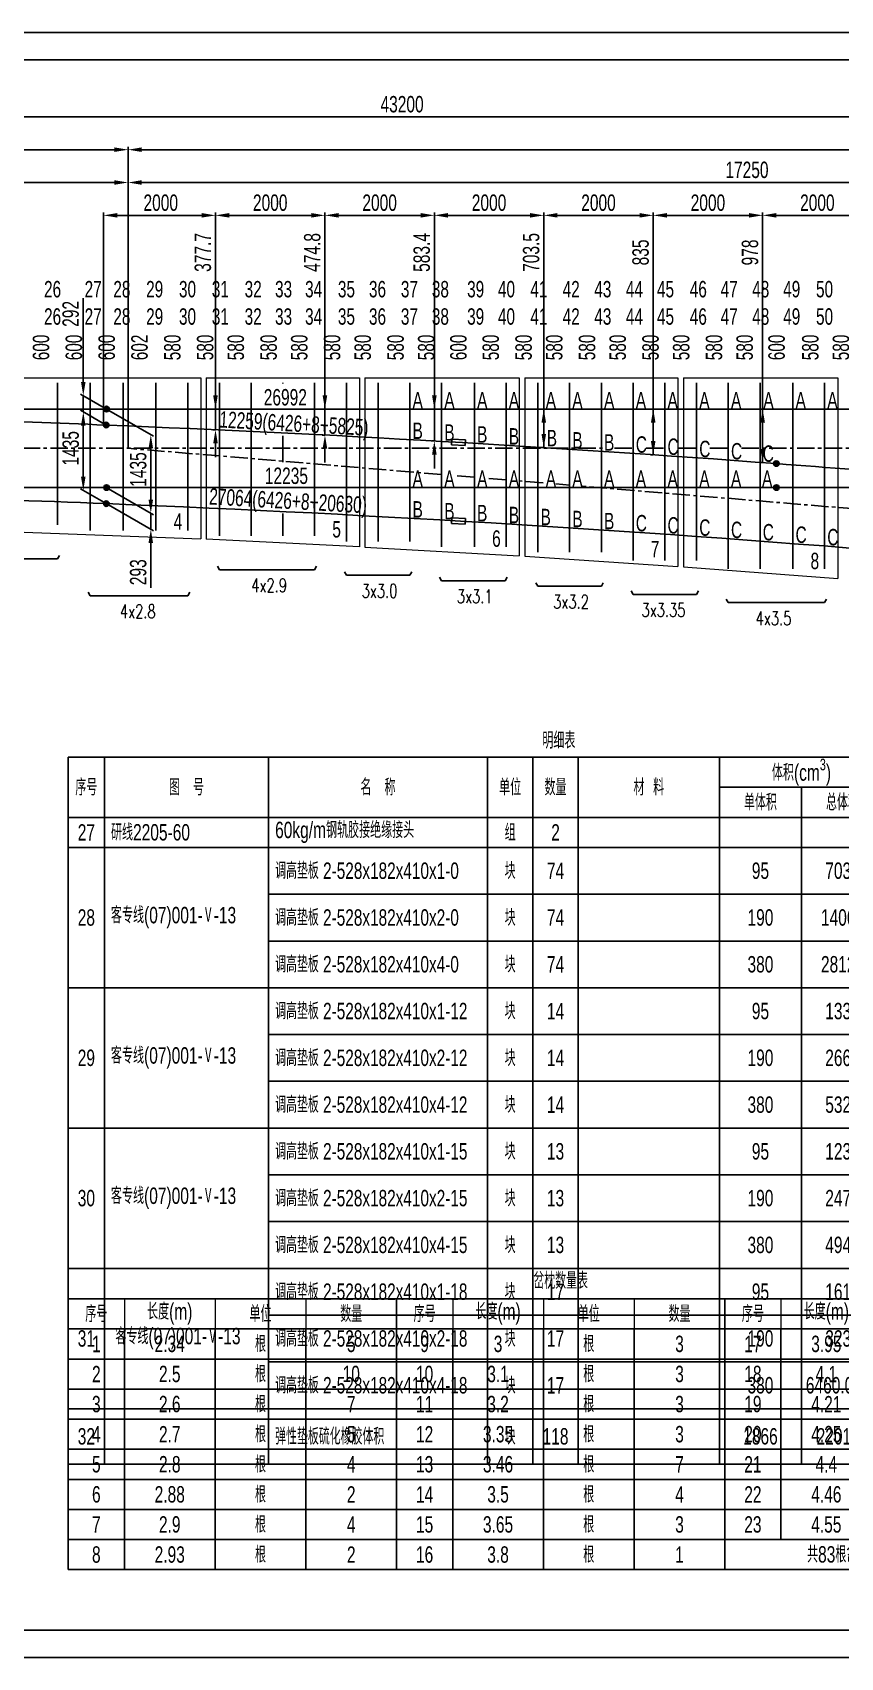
# Model space of a CAD drawing. Extents: x 445306 to 538906, y 61710 to 126616.
# Drawn here: x 467152 to 481919, y 96916 to 126616 of the extents above; entities that cross this region are included whole.
import ezdxf

# ---------------------------------------------------------------- set-up
doc = ezdxf.new("R2010")
doc.units = 0
doc.header["$LTSCALE"] = 10
doc.linetypes.add('CENTER', pattern=[50.8, 31.75, -6.35, 6.35, -6.35])
for name, color, linetype in [('1轮廓实线层', 1, 'Continuous'), ('2细线层', 4, 'Continuous'), ('3中心线层', 3, 'CENTER'), ('用户自定义1', 8, 'Continuous')]:
    doc.layers.add(name, color=color, linetype=linetype)
for name, color, linetype, lineweight in [('3', 3, 'Continuous', 0), ('标注', 1, 'Continuous', 0), ('道床板边界', 7, 'Continuous', 0)]:
    doc.layers.add(name, color=color, linetype=linetype, lineweight=lineweight)
doc.styles.add('HZ', font='SIMPLEX', dxfattribs={"width": 0.7, "bigfont": 'HZ'})
doc.styles.get("Standard").update_dxf_attribs({"font": 'fsdb_e.shx', "width": 0.707, "bigfont": 'hzdx.shx'})
doc.dimstyles.new('1-100', dxfattribs={"dimscale": 100, "dimtxt": 3, "dimasz": 2.5, "dimexe": 0.5, "dimexo": 0, "dimgap": 0.8, "dimtad": 1, "dimdec": 1, "dimdsep": 46, "dimtxsty": 'Standard', "dimcen": 2.5, "dimclrd": 130, "dimclre": 130, "dimclrt": 3, "dimadec": 0, "dimazin": 2, "dimtfac": 0.714286, "dimtdec": 1, "dimtmove": 0, "dimatfit": 3, "dimfxl": 1, "dimtzin": 0, "dimlwd": -1, "dimlwe": -1, "dimarcsym": 0})

# ---------------------------------------------------------------- blocks, each defined once
blk = doc.blocks.new('*D27')
at = {"layer": '2细线层', "color": 130, "ltscale": 10, "transparency": 16777216}
for p, q in [((319521, 121909), (319521, 123324)), ((319771, 123274), (321317, 123274)), ((321567, 123274), (321567, 123324))]:
    blk.add_line(p, q, dxfattribs=at)
for points in [[(319771, 123316), (319771, 123233), (319521, 123274)], [(321317, 123316), (321317, 123233), (321567, 123274)]]:
    blk.add_solid(points, dxfattribs=at)
at = {"layer": 'Defpoints', "color": 0, "ltscale": 10, "transparency": 16777216}
for p in [(321567, 123274), (321567, 123274), (319521, 121909)]:
    blk.add_point(p, dxfattribs=at)
at = {"layer": '2细线层', "color": 3, "ltscale": 10, "transparency": 16777216, "insert": (320567, 123504), "char_height": 300, "attachment_point": 5}
blk.add_mtext('2000', dxfattribs=at)
blk = doc.blocks.new('*D28')
at = {"layer": '2细线层', "color": 130, "ltscale": 10, "transparency": 16777216}
for p, q in [((321567, 121657), (321567, 123324)), ((321817, 123274), (323317, 123274)), ((323567, 122194), (323567, 123324))]:
    blk.add_line(p, q, dxfattribs=at)
for points in [[(321817, 123316), (321817, 123233), (321567, 123274)], [(323317, 123316), (323317, 123233), (323567, 123274)]]:
    blk.add_solid(points, dxfattribs=at)
at = {"layer": 'Defpoints', "color": 0, "ltscale": 10, "transparency": 16777216}
for p in [(323567, 123274), (323567, 122194), (321567, 121657)]:
    blk.add_point(p, dxfattribs=at)
at = {"layer": '2细线层', "color": 3, "ltscale": 10, "transparency": 16777216, "insert": (322567, 123504), "char_height": 300, "attachment_point": 5}
blk.add_mtext('2000', dxfattribs=at)
blk = doc.blocks.new('*D29')
at = {"layer": '2细线层', "color": 130, "ltscale": 10, "transparency": 16777216}
for p, q in [((323567, 121657), (323567, 123324)), ((323817, 123274), (325317, 123274)), ((325567, 122198), (325567, 123324))]:
    blk.add_line(p, q, dxfattribs=at)
for points in [[(323817, 123316), (323817, 123233), (323567, 123274)], [(325317, 123316), (325317, 123233), (325567, 123274)]]:
    blk.add_solid(points, dxfattribs=at)
at = {"layer": 'Defpoints', "color": 0, "ltscale": 10, "transparency": 16777216}
for p in [(325567, 123274), (325567, 122198), (323567, 121657)]:
    blk.add_point(p, dxfattribs=at)
at = {"layer": '2细线层', "color": 3, "ltscale": 10, "transparency": 16777216, "insert": (324567, 123504), "char_height": 300, "attachment_point": 5}
blk.add_mtext('2000', dxfattribs=at)
blk = doc.blocks.new('*D30')
at = {"layer": '2细线层', "color": 130, "ltscale": 10, "transparency": 16777216}
for p, q in [((325567, 121657), (325567, 123324)), ((325817, 123274), (327317, 123274)), ((327567, 122194), (327567, 123324))]:
    blk.add_line(p, q, dxfattribs=at)
for points in [[(325817, 123316), (325817, 123233), (325567, 123274)], [(327317, 123316), (327317, 123233), (327567, 123274)]]:
    blk.add_solid(points, dxfattribs=at)
at = {"layer": 'Defpoints', "color": 0, "ltscale": 10, "transparency": 16777216}
for p in [(327567, 123274), (327567, 122194), (325567, 121657)]:
    blk.add_point(p, dxfattribs=at)
at = {"layer": '2细线层', "color": 3, "ltscale": 10, "transparency": 16777216, "insert": (326567, 123504), "char_height": 300, "attachment_point": 5}
blk.add_mtext('2000', dxfattribs=at)
blk = doc.blocks.new('*D125')
at = {"layer": '2细线层', "color": 130, "ltscale": 10, "transparency": 16777216}
for p, q in [((321567, 119984), (321567, 122994)), ((321567, 119734), (321517, 119734)), ((321567, 119356), (321567, 119734)), ((321567, 119356), (321517, 119356)), ((321567, 119106), (321567, 118856))]:
    blk.add_line(p, q, dxfattribs=at)
for points in [[(321525, 119984), (321609, 119984), (321567, 119734)], [(321525, 119106), (321609, 119106), (321567, 119356)]]:
    blk.add_solid(points, dxfattribs=at)
at = {"layer": 'Defpoints', "color": 0, "ltscale": 10, "transparency": 16777216}
for p in [(321567, 119734), (321567, 119734), (321567, 119356)]:
    blk.add_point(p, dxfattribs=at)
at = {"layer": '2细线层', "color": 3, "ltscale": 10, "transparency": 16777216, "insert": (321337, 122596), "char_height": 300, "attachment_point": 5, "rotation": 90}
blk.add_mtext('377.7', dxfattribs=at)
blk = doc.blocks.new('*D126')
at = {"layer": '2细线层', "color": 130, "ltscale": 10, "transparency": 16777216}
for p, q in [((323567, 119984), (323567, 122994)), ((323567, 119734), (323517, 119734)), ((323567, 119259), (323567, 119734)), ((323567, 119259), (323517, 119259)), ((323567, 119009), (323567, 118759))]:
    blk.add_line(p, q, dxfattribs=at)
for points in [[(323525, 119984), (323609, 119984), (323567, 119734)], [(323525, 119009), (323609, 119009), (323567, 119259)]]:
    blk.add_solid(points, dxfattribs=at)
at = {"layer": 'Defpoints', "color": 0, "ltscale": 10, "transparency": 16777216}
for p in [(323567, 119734), (323567, 119734), (323567, 119259)]:
    blk.add_point(p, dxfattribs=at)
at = {"layer": '2细线层', "color": 3, "ltscale": 10, "transparency": 16777216, "insert": (323337, 122596), "char_height": 300, "attachment_point": 5, "rotation": 90}
blk.add_mtext('474.8', dxfattribs=at)
blk = doc.blocks.new('*D127')
at = {"layer": '2细线层', "color": 130, "ltscale": 10, "transparency": 16777216}
for p, q in [((327567, 119734), (327567, 122994)), ((327567, 119734), (327517, 119734)), ((327567, 119280), (327567, 119484)), ((327567, 119030), (327517, 119030))]:
    blk.add_line(p, q, dxfattribs=at)
for points in [[(327525, 119484), (327609, 119484), (327567, 119734)], [(327525, 119280), (327609, 119280), (327567, 119030)]]:
    blk.add_solid(points, dxfattribs=at)
at = {"layer": 'Defpoints', "color": 0, "ltscale": 10, "transparency": 16777216}
for p in [(327567, 119734), (327567, 119734), (327567, 119030)]:
    blk.add_point(p, dxfattribs=at)
at = {"layer": '2细线层', "color": 3, "ltscale": 10, "transparency": 16777216, "insert": (327337, 122596), "char_height": 300, "attachment_point": 5, "rotation": 90}
blk.add_mtext('703.5', dxfattribs=at)
blk = doc.blocks.new('*D128')
at = {"layer": '2细线层', "color": 130, "ltscale": 10, "transparency": 16777216}
for p, q in [((329567, 119734), (329567, 122881)), ((329567, 119734), (329517, 119734)), ((329567, 119149), (329567, 119484)), ((329567, 118899), (329517, 118899))]:
    blk.add_line(p, q, dxfattribs=at)
for points in [[(329525, 119484), (329609, 119484), (329567, 119734)], [(329525, 119149), (329609, 119149), (329567, 118899)]]:
    blk.add_solid(points, dxfattribs=at)
at = {"layer": 'Defpoints', "color": 0, "ltscale": 10, "transparency": 16777216}
for p in [(329567, 119734), (329567, 119734), (329567, 118899)]:
    blk.add_point(p, dxfattribs=at)
at = {"layer": '2细线层', "color": 3, "ltscale": 10, "transparency": 16777216, "insert": (329337, 122596), "char_height": 300, "attachment_point": 5, "rotation": 90}
blk.add_mtext('835', dxfattribs=at)
blk = doc.blocks.new('*D129')
at = {"layer": '2细线层', "color": 130, "ltscale": 10, "transparency": 16777216}
for p, q in [((331567, 119734), (331567, 122881)), ((331567, 119734), (331517, 119734)), ((331567, 119006), (331567, 119484)), ((331567, 118756), (331517, 118756))]:
    blk.add_line(p, q, dxfattribs=at)
for points in [[(331525, 119484), (331609, 119484), (331567, 119734)], [(331525, 119006), (331609, 119006), (331567, 118756)]]:
    blk.add_solid(points, dxfattribs=at)
at = {"layer": 'Defpoints', "color": 0, "ltscale": 10, "transparency": 16777216}
for p in [(331567, 119734), (331567, 119734), (331567, 118756)]:
    blk.add_point(p, dxfattribs=at)
at = {"layer": '2细线层', "color": 3, "ltscale": 10, "transparency": 16777216, "insert": (331337, 122596), "char_height": 300, "attachment_point": 5, "rotation": 90}
blk.add_mtext('978', dxfattribs=at)
blk = doc.blocks.new('*D64')
at = {"layer": '2细线层', "color": 130, "ltscale": 10, "transparency": 16777216}
for p, q in [((319969, 119016), (319969, 123924)), ((320219, 123874), (336969, 123874)), ((337219, 118299), (337219, 123924))]:
    blk.add_line(p, q, dxfattribs=at)
for points in [[(320219, 123916), (320219, 123833), (319969, 123874)], [(336969, 123916), (336969, 123833), (337219, 123874)]]:
    blk.add_solid(points, dxfattribs=at)
at = {"layer": 'Defpoints', "color": 0, "ltscale": 10, "transparency": 16777216}
for p in [(337219, 123874), (319969, 119016), (337219, 118299)]:
    blk.add_point(p, dxfattribs=at)
at = {"layer": '2细线层', "color": 3, "ltscale": 10, "transparency": 16777216, "insert": (331280, 124104), "char_height": 300, "attachment_point": 5}
blk.add_mtext('17250', dxfattribs=at)
blk = doc.blocks.new('*D164')
at = {"layer": '2细线层', "color": 130, "ltscale": 10, "transparency": 16777216}
for p, q in [((303377, 119734), (303377, 125124)), ((303627, 125074), (346327, 125074)), ((346577, 119734), (346577, 125124))]:
    blk.add_line(p, q, dxfattribs=at)
for points in [[(303627, 125116), (303627, 125033), (303377, 125074)], [(346327, 125116), (346327, 125033), (346577, 125074)]]:
    blk.add_solid(points, dxfattribs=at)
at = {"layer": 'Defpoints', "color": 0, "ltscale": 10, "transparency": 16777216}
for p in [(346577, 125074), (303377, 119734), (346577, 119734)]:
    blk.add_point(p, dxfattribs=at)
at = {"layer": '2细线层', "color": 3, "ltscale": 10, "transparency": 16777216, "insert": (324977, 125304), "char_height": 300, "attachment_point": 5}
blk.add_mtext('43200', dxfattribs=at)
blk = doc.blocks.new('*D165')
at = {"color": 130, "transparency": 16777216}
for p, q in [((303377, 119734), (303377, 124524)), ((303627, 124474), (319719, 124474)), ((319969, 119016), (319969, 124524))]:
    blk.add_line(p, q, dxfattribs=at)
for points in [[(303627, 124516), (303627, 124433), (303377, 124474)], [(319719, 124516), (319719, 124433), (319969, 124474)]]:
    blk.add_solid(points, dxfattribs=at)
at = {"layer": 'Defpoints', "color": 0, "transparency": 16777216}
for p in [(319969, 124474), (303377, 119734), (319969, 119016)]:
    blk.add_point(p, dxfattribs=at)
at = {"color": 3, "transparency": 16777216, "insert": (314359, 124704), "char_height": 300, "attachment_point": 5}
blk.add_mtext('16592', dxfattribs=at)
blk = doc.blocks.new('*D166')
at = {"color": 130, "transparency": 16777216}
for p, q in [((319969, 119016), (319969, 124524)), ((320219, 124474), (346327, 124474)), ((346577, 119734), (346577, 124524))]:
    blk.add_line(p, q, dxfattribs=at)
for points in [[(320219, 124516), (320219, 124433), (319969, 124474)], [(346327, 124516), (346327, 124433), (346577, 124474)]]:
    blk.add_solid(points, dxfattribs=at)
at = {"layer": 'Defpoints', "color": 0, "transparency": 16777216}
for p in [(346577, 124474), (346577, 119734), (319969, 119016)]:
    blk.add_point(p, dxfattribs=at)
at = {"color": 3, "transparency": 16777216, "insert": (335959, 124704), "char_height": 300, "attachment_point": 5}
blk.add_mtext('26608', dxfattribs=at)
blk = doc.blocks.new('*D65')
at = {"color": 130, "transparency": 16777216}
for p, q in [((305932, 119734), (305932, 123924)), ((306182, 123874), (319719, 123874)), ((319969, 119016), (319969, 123924))]:
    blk.add_line(p, q, dxfattribs=at)
for points in [[(306182, 123916), (306182, 123833), (305932, 123874)], [(319719, 123916), (319719, 123833), (319969, 123874)]]:
    blk.add_solid(points, dxfattribs=at)
at = {"layer": 'Defpoints', "color": 0, "transparency": 16777216}
for p in [(319969, 123874), (305932, 119734), (319969, 119016)]:
    blk.add_point(p, dxfattribs=at)
at = {"color": 3, "transparency": 16777216, "insert": (315635, 124104), "char_height": 300, "attachment_point": 5}
blk.add_mtext('14037', dxfattribs=at)
blk = doc.blocks.new('*D174')
at = {"color": 130, "transparency": 16777216}
for p, q in [((319151, 120227), (319151, 121758)), ((319573, 119734), (319101, 120006)), ((319567, 119441), (319101, 119711)), ((319151, 119682), (319151, 119977)), ((319151, 119432), (319151, 119182))]:
    blk.add_line(p, q, dxfattribs=at)
for points in [[(319109, 120227), (319192, 120227), (319151, 119977)], [(319109, 119432), (319192, 119432), (319151, 119682)]]:
    blk.add_solid(points, dxfattribs=at)
at = {"layer": 'Defpoints', "color": 0, "transparency": 16777216}
for p in [(319573, 119734), (319151, 119682), (319567, 119441)]:
    blk.add_point(p, dxfattribs=at)
at = {"color": 3, "transparency": 16777216, "insert": (318921, 121473), "char_height": 300, "attachment_point": 5, "rotation": 90}
blk.add_mtext('292', dxfattribs=at)
blk = doc.blocks.new('*D67')
at = {"color": 130, "transparency": 16777216}
for p, q in [((319567, 119442), (319101, 119711)), ((319151, 119432), (319151, 118496)), ((319568, 118005), (319101, 118275))]:
    blk.add_line(p, q, dxfattribs=at)
for points in [[(319109, 119432), (319192, 119432), (319151, 119682)], [(319109, 118496), (319192, 118496), (319151, 118246)]]:
    blk.add_solid(points, dxfattribs=at)
at = {"layer": 'Defpoints', "color": 0, "transparency": 16777216}
for p in [(319567, 119442), (319151, 118246), (319568, 118005)]:
    blk.add_point(p, dxfattribs=at)
at = {"color": 3, "transparency": 16777216, "insert": (318921, 119016), "char_height": 300, "attachment_point": 5, "rotation": 90}
blk.add_mtext('1435', dxfattribs=at)
blk = doc.blocks.new('*D68')
at = {"color": 130, "transparency": 16777216}
for p, q in [((319573, 119734), (320435, 119236)), ((320385, 119015), (320385, 118079)), ((319572, 118299), (320435, 117800))]:
    blk.add_line(p, q, dxfattribs=at)
for points in [[(320343, 119015), (320426, 119015), (320385, 119265)], [(320343, 118079), (320426, 118079), (320385, 117829)]]:
    blk.add_solid(points, dxfattribs=at)
at = {"layer": 'Defpoints', "color": 0, "transparency": 16777216}
for p in [(319573, 119734), (319572, 118299), (320385, 117829)]:
    blk.add_point(p, dxfattribs=at)
at = {"color": 3, "transparency": 16777216, "insert": (320155, 118628), "char_height": 300, "attachment_point": 5, "rotation": 90}
blk.add_mtext('1435', dxfattribs=at)
blk = doc.blocks.new('*D69')
at = {"color": 130, "transparency": 16777216}
for p, q in [((319572, 118299), (320435, 117800)), ((320385, 118079), (320385, 118329)), ((319572, 118005), (320435, 117507)), ((320385, 117829), (320385, 117536)), ((320385, 117286), (320385, 116467))]:
    blk.add_line(p, q, dxfattribs=at)
for points in [[(320343, 118079), (320426, 118079), (320385, 117829)], [(320343, 117286), (320426, 117286), (320385, 117536)]]:
    blk.add_solid(points, dxfattribs=at)
at = {"layer": 'Defpoints', "color": 0, "transparency": 16777216}
for p in [(319572, 118299), (319572, 118005), (320385, 117536)]:
    blk.add_point(p, dxfattribs=at)
at = {"color": 3, "transparency": 16777216, "insert": (320155, 116751), "char_height": 300, "attachment_point": 5, "rotation": 90}
blk.add_mtext('293', dxfattribs=at)
blk = doc.blocks.new('焊接接头')
h = blk.add_hatch()
h.set_pattern_fill('ANGLE', color=256)
h.set_pattern_definition([(0, (-4248.9575, -22817.5), (0, 6.985), [5.08, -1.905]), (90, (-4248.9575, -22817.5), (-6.985, 4e-16), [5.08, -1.905])])
h.paths.add_polyline_path([(50, 0, 1), (-50, 0, 1)])
at = {"layer": '2细线层'}
h = blk.add_hatch(color=256, dxfattribs=at)
h.dxf.hatch_style = 1
h.paths.add_polyline_path([(50, 0, 1), (-50, 0, 1)])
at = {"layer": '2细线层', "ltscale": 10}
blk.add_circle((0, 0), 50, dxfattribs=at)
blk = doc.blocks.new('*D147')
at = {"layer": '2细线层', "color": 130, "ltscale": 10, "transparency": 16777216}
for p, q in [((325567, 119984), (325567, 122998)), ((325567, 119734), (325517, 119734)), ((325567, 119150), (325567, 119734)), ((325567, 119150), (325517, 119150)), ((325567, 118900), (325567, 118650))]:
    blk.add_line(p, q, dxfattribs=at)
for points in [[(325525, 119984), (325609, 119984), (325567, 119734)], [(325525, 118900), (325609, 118900), (325567, 119150)]]:
    blk.add_solid(points, dxfattribs=at)
at = {"layer": 'Defpoints', "color": 0, "ltscale": 10, "transparency": 16777216}
for p in [(325567, 119734), (325567, 119734), (325567, 119150)]:
    blk.add_point(p, dxfattribs=at)
at = {"layer": '2细线层', "color": 3, "ltscale": 10, "transparency": 16777216, "insert": (325337, 122596), "char_height": 300, "attachment_point": 5, "rotation": 90, "bg_fill": 3, "box_fill_scale": 1.1, "bg_fill_color": 9, "bg_fill_true_color": 13158600, "bg_fill_transparency": 0}
blk.add_mtext('583.4', dxfattribs=at)
blk = doc.blocks.new('*D35')
at = {"layer": '2细线层', "color": 130, "transparency": 16777216}
for p, q in [((327567, 122194), (327567, 123324)), ((327817, 123274), (329317, 123274)), ((329567, 122081), (329567, 123324))]:
    blk.add_line(p, q, dxfattribs=at)
for points in [[(327817, 123316), (327817, 123233), (327567, 123274)], [(329317, 123316), (329317, 123233), (329567, 123274)]]:
    blk.add_solid(points, dxfattribs=at)
at = {"layer": 'Defpoints', "color": 0, "transparency": 16777216}
for p in [(329567, 123274), (327567, 122194), (329567, 122081)]:
    blk.add_point(p, dxfattribs=at)
at = {"layer": '2细线层', "color": 3, "transparency": 16777216, "insert": (328567, 123504), "char_height": 300, "attachment_point": 5}
blk.add_mtext('2000', dxfattribs=at)
blk = doc.blocks.new('*D36')
at = {"layer": '2细线层', "color": 130, "transparency": 16777216}
for p, q in [((329567, 122081), (329567, 123324)), ((329817, 123274), (331317, 123274)), ((331567, 122081), (331567, 123324))]:
    blk.add_line(p, q, dxfattribs=at)
for points in [[(329817, 123316), (329817, 123233), (329567, 123274)], [(331317, 123316), (331317, 123233), (331567, 123274)]]:
    blk.add_solid(points, dxfattribs=at)
at = {"layer": 'Defpoints', "color": 0, "transparency": 16777216}
for p in [(331567, 123274), (329567, 122081), (331567, 122081)]:
    blk.add_point(p, dxfattribs=at)
at = {"layer": '2细线层', "color": 3, "transparency": 16777216, "insert": (330567, 123504), "char_height": 300, "attachment_point": 5}
blk.add_mtext('2000', dxfattribs=at)
blk = doc.blocks.new('*D37')
at = {"layer": '2细线层', "color": 130, "transparency": 16777216}
for p, q in [((331567, 122081), (331567, 123324)), ((331817, 123274), (333317, 123274)), ((333567, 121992), (333567, 123324))]:
    blk.add_line(p, q, dxfattribs=at)
for points in [[(331817, 123316), (331817, 123233), (331567, 123274)], [(333317, 123316), (333317, 123233), (333567, 123274)]]:
    blk.add_solid(points, dxfattribs=at)
at = {"layer": 'Defpoints', "color": 0, "transparency": 16777216}
for p in [(333567, 123274), (331567, 122081), (333567, 121992)]:
    blk.add_point(p, dxfattribs=at)
at = {"layer": '2细线层', "color": 3, "transparency": 16777216, "insert": (332567, 123504), "char_height": 300, "attachment_point": 5}
blk.add_mtext('2000', dxfattribs=at)
blk = doc.blocks.new('4.6道岔板')
at = {"layer": '道床板边界'}
for p, q in [((13250, 570), (17922, 570)), ((17922, 570), (17922, -2373)), ((18022, 570), (20822, 570)), ((18022, 570), (18022, -2377)), ((20822, 570), (20822, -2516)), ((20922, 570), (20922, -2521)), ((20922, 570), (23742, 570)), ((23742, 570), (23742, -2684)), ((23842, 570), (23842, -2691)), ((23842, 570), (26642, 570)), ((26642, 570), (26642, -2876)), ((26742, 570), (29562, 570)), ((26742, 570), (26742, -2883)), ((29562, 570), (29562, -3094)), ((13250, -2193), (17922, -2373)), ((20822, -2516), (18022, -2377)), ((20922, -2521), (23742, -2684)), ((23842, -2691), (26642, -2876)), ((26742, -2883), (29562, -3094))]:
    blk.add_line(p, q, dxfattribs=at)
blk = doc.blocks.new('*T183')
at = {"color": 1, "linetype": 'ByBlock', "lineweight": -2, "transparency": 16777216}
for p, q in [((0, 0), (6000, 0)), ((0, 0), (0, -4950)), ((6000, 0), (6000, -4950)), ((0, -4950), (6000, -4950))]:
    blk.add_line(p, q, dxfattribs=at)
at = {"color": 0, "linetype": 'ByBlock', "lineweight": -2, "transparency": 16777216}
for p, q in [((0, -550), (6000, -550)), ((1025, -550), (1025, -4950)), ((2683, -550), (2683, -4950)), ((4342, -550), (4342, -4950)), ((0, -1100), (6000, -1100)), ((0, -1650), (6000, -1650)), ((0, -2200), (6000, -2200)), ((0, -2750), (6000, -2750)), ((0, -3300), (6000, -3300)), ((0, -3850), (6000, -3850)), ((0, -4400), (6000, -4400))]:
    blk.add_line(p, q, dxfattribs=at)
at = {"layer": 'Defpoints', "color": 8, "linetype": 'ByBlock', "lineweight": 0, "transparency": 16777216}
for p, q in [((1025, 0), (1025, -550)), ((2683, 0), (2683, -550)), ((4342, 0), (4342, -550))]:
    blk.add_line(p, q, dxfattribs=at)
at = {"color": 0, "transparency": 16777216, "char_height": 300, "attachment_point": 5}
for s, insert, width in [('序号', (512, -275), 1023.8), ('长度(m)', (1854, -275), 1657.13), ('单位', (3512, -275), 1657.13), ('数量', (5171, -275), 1657.13), ('1', (512, -825), 1023.8), ('2.34', (1854, -825), 1258.33), ('根', (3512, -825), 1657.13), ('5', (5171, -825), 1657.13), ('2', (512, -1375), 1023.8), ('2.5', (1854, -1375), 1258.33), ('根', (3512, -1375), 1657.13), ('10', (5171, -1375), 1657.13), ('3', (512, -1925), 1023.8), ('2.6', (1854, -1925), 1258.33), ('根', (3512, -1925), 1657.13), ('7', (5171, -1925), 1657.13), ('4', (512, -2475), 1023.8), ('2.7', (1854, -2475), 1258.33), ('根', (3512, -2475), 1657.13), ('5', (5171, -2475), 1657.13), ('5', (512, -3025), 1023.8), ('2.8', (1854, -3025), 1258.33), ('根', (3512, -3025), 1657.13), ('4', (5171, -3025), 1657.13), ('6', (512, -3575), 1023.8), ('2.88', (1854, -3575), 1258.33), ('根', (3512, -3575), 1657.13), ('2', (5171, -3575), 1657.13), ('7', (512, -4125), 1023.8), ('2.9', (1854, -4125), 1258.33), ('根', (3512, -4125), 1657.13), ('4', (5171, -4125), 1657.13), ('8', (512, -4675), 1023.8), ('2.93', (1854, -4675), 1258.33), ('根', (3512, -4675), 1657.13), ('2', (5171, -4675), 1657.13)]:
    blk.add_mtext(s, dxfattribs=dict(at, insert=insert, width=width))
blk = doc.blocks.new('*T184')
at = {"color": 1, "linetype": 'ByBlock', "lineweight": -2, "transparency": 16777216}
for p, q in [((0, 0), (6000, 0)), ((0, 0), (0, -4950)), ((6000, 0), (6000, -4950)), ((0, -4950), (6000, -4950))]:
    blk.add_line(p, q, dxfattribs=at)
at = {"color": 0, "linetype": 'ByBlock', "lineweight": -2, "transparency": 16777216}
for p, q in [((0, -550), (6000, -550)), ((1025, -550), (1025, -4950)), ((2683, -550), (2683, -4950)), ((4342, -550), (4342, -4950)), ((0, -1100), (6000, -1100)), ((0, -1650), (6000, -1650)), ((0, -2200), (6000, -2200)), ((0, -2750), (6000, -2750)), ((0, -3300), (6000, -3300)), ((0, -3850), (6000, -3850)), ((0, -4400), (6000, -4400))]:
    blk.add_line(p, q, dxfattribs=at)
at = {"layer": 'Defpoints', "color": 8, "linetype": 'ByBlock', "lineweight": 0, "transparency": 16777216}
for p, q in [((1025, 0), (1025, -550)), ((2683, 0), (2683, -550)), ((4342, 0), (4342, -550))]:
    blk.add_line(p, q, dxfattribs=at)
at = {"color": 0, "transparency": 16777216, "char_height": 300, "attachment_point": 5}
for s, insert, width in [('序号', (512, -275), 1023.8), ('长度(m)', (1854, -275), 1657.13), ('单位', (3512, -275), 1657.13), ('数量', (5171, -275), 1657.13), ('9', (512, -825), 1023.8), ('3', (1854, -825), 1258.33), ('根', (3512, -825), 1657.13), ('3', (5171, -825), 1657.13), ('10', (512, -1375), 1023.8), ('3.1', (1854, -1375), 1258.33), ('根', (3512, -1375), 1657.13), ('3', (5171, -1375), 1657.13), ('11', (512, -1925), 1023.8), ('3.2', (1854, -1925), 1258.33), ('根', (3512, -1925), 1657.13), ('3', (5171, -1925), 1657.13), ('12', (512, -2475), 1023.8), ('3.35', (1854, -2475), 1258.33), ('根', (3512, -2475), 1657.13), ('3', (5171, -2475), 1657.13), ('13', (512, -3025), 1023.8), ('3.46', (1854, -3025), 1258.33), ('根', (3512, -3025), 1657.13), ('7', (5171, -3025), 1657.13), ('14', (512, -3575), 1023.8), ('3.5', (1854, -3575), 1258.33), ('根', (3512, -3575), 1657.13), ('4', (5171, -3575), 1657.13), ('15', (512, -4125), 1023.8), ('3.65', (1854, -4125), 1258.33), ('根', (3512, -4125), 1657.13), ('3', (5171, -4125), 1657.13), ('16', (512, -4675), 1023.8), ('3.8', (1854, -4675), 1258.33), ('根', (3512, -4675), 1657.13), ('1', (5171, -4675), 1657.13)]:
    blk.add_mtext(s, dxfattribs=dict(at, insert=insert, width=width))
blk = doc.blocks.new('*T185')
at = {"color": 1, "linetype": 'ByBlock', "lineweight": -2, "transparency": 16777216}
for p, q in [((0, 0), (6000, 0)), ((0, 0), (0, -4950)), ((6000, 0), (6000, -4950)), ((0, -4950), (6000, -4950))]:
    blk.add_line(p, q, dxfattribs=at)
at = {"color": 0, "linetype": 'ByBlock', "lineweight": -2, "transparency": 16777216}
for p, q in [((0, -550), (6000, -550)), ((1025, -550), (1025, -4400)), ((2683, -550), (2683, -4400)), ((4342, -550), (4342, -4400)), ((0, -1100), (6000, -1100)), ((0, -1650), (6000, -1650)), ((0, -2200), (6000, -2200)), ((0, -2750), (6000, -2750)), ((0, -3300), (6000, -3300)), ((0, -3850), (6000, -3850)), ((0, -4400), (6000, -4400))]:
    blk.add_line(p, q, dxfattribs=at)
at = {"layer": 'Defpoints', "color": 8, "linetype": 'ByBlock', "lineweight": 0, "transparency": 16777216}
for p, q in [((1025, 0), (1025, -550)), ((2683, 0), (2683, -550)), ((4342, 0), (4342, -550))]:
    blk.add_line(p, q, dxfattribs=at)
at = {"color": 0, "transparency": 16777216, "char_height": 300, "attachment_point": 5}
for s, insert, width in [('序号', (512, -275), 1023.8), ('长度(m)', (1854, -275), 1657.13), ('单位', (3512, -275), 1657.13), ('数量', (5171, -275), 1657.13), ('17', (512, -825), 1023.8), ('3.95', (1854, -825), 1258.33), ('根', (3512, -825), 1657.13), ('3', (5171, -825), 1657.13), ('18', (512, -1375), 1023.8), ('4.1', (1854, -1375), 1258.33), ('根', (3512, -1375), 1657.13), ('1', (5171, -1375), 1657.13), ('19', (512, -1925), 1023.8), ('4.21', (1854, -1925), 1258.33), ('根', (3512, -1925), 1657.13), ('2', (5171, -1925), 1657.13), ('20', (512, -2475), 1023.8), ('4.25', (1854, -2475), 1258.33), ('根', (3512, -2475), 1657.13), ('4', (5171, -2475), 1657.13), ('21', (512, -3025), 1023.8), ('4.4', (1854, -3025), 1258.33), ('根', (3512, -3025), 1657.13), ('3', (5171, -3025), 1657.13), ('22', (512, -3575), 1023.8), ('4.46', (1854, -3575), 1258.33), ('根', (3512, -3575), 1657.13), ('2', (5171, -3575), 1657.13), ('23', (512, -4125), 1023.8), ('4.55', (1854, -4125), 1258.33), ('根', (3512, -4125), 1657.13), ('2', (5171, -4125), 1657.13), ('共83根岔枕，展延长266.33米', (3000, -4675), 5998.8)]:
    blk.add_mtext(s, dxfattribs=dict(at, insert=insert, width=width))
blk = doc.blocks.new('*T186')
at = {"layer": '2细线层', "color": 1, "linetype": 'ByBlock', "lineweight": -2, "transparency": 16777216}
for p, q in [((0, 0), (18000, 0)), ((0, 0), (0, -12922)), ((18000, 0), (18000, -12922)), ((0, -12922), (18000, -12922))]:
    blk.add_line(p, q, dxfattribs=at)
at = {"layer": '2细线层', "color": 0, "linetype": 'ByBlock', "lineweight": -2, "transparency": 16777216}
for p, q in [((660, 0), (660, -12922)), ((3660, 0), (3660, -12922)), ((7660, 0), (7660, -12922)), ((8490, 0), (8490, -12922)), ((9320, 0), (9320, -12922)), ((11900, 0), (11900, -12922)), ((14900, 0), (14900, -12922)), ((11900, -550), (14900, -550)), ((13400, -550), (13400, -12922)), ((0, -1100), (18000, -1100)), ((0, -1650), (18000, -1650)), ((3660, -2505), (18000, -2505)), ((3660, -3360), (18000, -3360)), ((0, -4214), (18000, -4214)), ((3660, -5069), (18000, -5069)), ((3660, -5924), (18000, -5924)), ((0, -6779), (18000, -6779)), ((3660, -7634), (18000, -7634)), ((3660, -8489), (18000, -8489)), ((0, -9343), (18000, -9343)), ((3660, -10198), (18000, -10198)), ((3660, -11053), (18000, -11053)), ((0, -11908), (18000, -11908))]:
    blk.add_line(p, q, dxfattribs=at)
at = {"layer": '2细线层', "color": 0, "transparency": 16777216, "char_height": 300}
for s, insert, width, attachment_point in [('\\A1;体积(cm{\\H0.7x;\\S3^ ;})', (13400, -275), 2998.8, 5), ('序号', (330, -550), 658.8, 5), ('图   号', (2160, -550), 3000, 5), ('名   称', (5660, -550), 4000, 5), ('单位', (8075, -550), 828.8, 5), ('数量', (8905, -550), 828.8, 5), ('材  料', (10610, -550), 2578.8, 5), ('备注', (16450, -550), 3098.8, 5), ('单体积', (12650, -825), 1498.8, 5), ('总体积', (14150, -825), 1498.8, 5), ('60kg/m钢轨胶接绝缘接头', (3780, -1375), 3760, 4), ('27', (330, -1375), 658.8, 5), ('研线2205-60', (780, -1375), 2760, 4), ('组', (8075, -1375), 828.8, 5), ('2', (8905, -1375), 828.8, 5), ('{\\W0.7;调高垫板 2-528x182x410x1-0}', (3780, -2077), 3760, 4), ('块', (8075, -2077), 828.8, 5), ('74', (8905, -2077), 828.8, 5), ('95', (12650, -2077), 1498.8, 5), ('7030', (14150, -2077), 1498.8, 5), ('备用，(60)', (16450, -2077), 3098.8, 5), ('28', (330, -2932), 658.8, 5), ('客专线(07)001-Ⅴ-13', (780, -2932), 2760, 4), ('{\\W0.7;调高垫板 2-528x182x410x2-0}', (3780, -2932), 3760, 4), ('块', (8075, -2932), 828.8, 5), ('74', (8905, -2932), 828.8, 5), ('190', (12650, -2932), 1498.8, 5), ('14060', (14150, -2932), 1498.8, 5), ('备用，(60)', (16450, -2932), 3098.8, 5), ('{\\W0.7;调高垫板 2-528x182x410x4-0}', (3780, -3787), 3760, 4), ('块', (8075, -3787), 828.8, 5), ('74', (8905, -3787), 828.8, 5), ('380', (12650, -3787), 1498.8, 5), ('28120', (14150, -3787), 1498.8, 5), ('(60)', (16450, -3787), 3098.8, 5), ('{\\W0.7;调高垫板 2-528x182x410x1-12}', (3780, -4642), 3760, 4), ('块', (8075, -4642), 828.8, 5), ('14', (8905, -4642), 828.8, 5), ('95', (12650, -4642), 1498.8, 5), ('1330', (14150, -4642), 1498.8, 5), ('备用', (16450, -4642), 3098.8, 5), ('29', (330, -5497), 658.8, 5), ('客专线(07)001-Ⅴ-13', (780, -5497), 2760, 4), ('{\\W0.7;调高垫板 2-528x182x410x2-12}', (3780, -5497), 3760, 4), ('块', (8075, -5497), 828.8, 5), ('190', (12650, -5497), 1498.8, 5), ('2660', (14150, -5497), 1498.8, 5), ('备用', (16450, -5497), 3098.8, 5), ('14', (8905, -5497), 828.8, 5), ('{\\W0.7;调高垫板 2-528x182x410x4-12}', (3780, -6352), 3760, 4), ('块', (8075, -6352), 828.8, 5), ('14', (8905, -6352), 828.8, 5), ('380', (12650, -6352), 1498.8, 5), ('5320', (14150, -6352), 1498.8, 5), ('{\\W0.7;调高垫板 2-528x182x410x1-15}', (3780, -7206), 3760, 4), ('块', (8075, -7206), 828.8, 5), ('13', (8905, -7206), 828.8, 5), ('95', (12650, -7206), 1498.8, 5), ('1235', (14150, -7206), 1498.8, 5), ('备用', (16450, -7206), 3098.8, 5), ('30', (330, -8061), 658.8, 5), ('客专线(07)001-Ⅴ-13', (780, -8061), 2760, 4), ('{\\W0.7;调高垫板 2-528x182x410x2-15}', (3780, -8061), 3760, 4), ('块', (8075, -8061), 828.8, 5), ('13', (8905, -8061), 828.8, 5), ('190', (12650, -8061), 1498.8, 5), ('2470', (14150, -8061), 1498.8, 5), ('备用', (16450, -8061), 3098.8, 5), ('{\\W0.7;调高垫板 2-528x182x410x4-15}', (3780, -8916), 3760, 4), ('块', (8075, -8916), 828.8, 5), ('13', (8905, -8916), 828.8, 5), ('380', (12650, -8916), 1498.8, 5), ('4940', (14150, -8916), 1498.8, 5), ('{\\W0.7;调高垫板 2-528x182x410x1-18}', (3780, -9771), 3760, 4), ('块', (8075, -9771), 828.8, 5), ('17', (8905, -9771), 828.8, 5), ('95', (12650, -9771), 1498.8, 5), ('1615', (14150, -9771), 1498.8, 5), ('备用', (16450, -9771), 3098.8, 5), ('31', (330, -10626), 658.8, 5), ('客专线(07)001-Ⅴ-13', (860, -10626), 2600, 4), ('{\\W0.7;调高垫板 2-528x182x410x2-18}', (3780, -10626), 3760, 4), ('块', (8075, -10626), 828.8, 5), ('17', (8905, -10626), 828.8, 5), ('190', (12650, -10626), 1498.8, 5), ('3230', (14150, -10626), 1498.8, 5), ('备用', (16450, -10626), 3098.8, 5), ('{\\W0.7;调高垫板 2-528x182x410x4-18}', (3780, -11481), 3760, 4), ('块', (8075, -11481), 828.8, 5), ('17', (8905, -11481), 828.8, 5), ('380', (12650, -11481), 1498.8, 5), ('6460.0000', (14150, -11481), 1498.8, 5), ('\\A1;(104块，体积为26124cm{\\H0.7x;\\S3^ ;})', (16450, -12415), 3099.78, 5), ('32', (330, -12415), 658.8, 5), ('{\\W0.7;弹性垫板硫化橡胶体积}', (3780, -12415), 3760, 4), ('块', (8075, -12415), 828.8, 5), ('118', (8905, -12415), 828.8, 5), ('1866', (12650, -12415), 1498.8, 5), ('220188', (14150, -12415), 1498.8, 5)]:
    blk.add_mtext(s, dxfattribs=dict(at, insert=insert, width=width, attachment_point=attachment_point))

msp = doc.modelspace()

# ---------------------------------------------------------------- linework, layer by layer
for p, q in [((445306.33, 126616.04), (538906.33, 126616.04)), ((468510.33, 119733.54), (495502.33, 119733.54)), ((474817.4, 119183.58), (474811.37, 119080.06)), ((474817.4, 119183.58), (475065.39, 119169.1)), ((475065.39, 119169.1), (475059.36, 119065.58)), ((474811.37, 119080.06), (475059.36, 119065.58)), ((468509.33, 118298.54), (480744.33, 118298.54)), ((480748.33, 118298.54), (484143.33, 118298.54)), ((474817.41, 117746.09), (474811.38, 117642.57)), ((474811.38, 117642.57), (475059.37, 117628.1)), ((474817.41, 117746.09), (475065.4, 117731.62)), ((475065.4, 117731.62), (475059.37, 117628.1)), ((467606.33, 116996.91), (467642.55, 117059.66)), ((467606.33, 116996.91), (465206.33, 116996.91)), ((470568.33, 116796.91), (470532.1, 116859.66)), ((472308.33, 116796.91), (470568.33, 116796.91)), ((472308.33, 116796.91), (472344.55, 116859.66)), ((472888.33, 116696.91), (472852.1, 116759.66)), ((474048.33, 116696.91), (474084.55, 116759.66)), ((474048.33, 116696.91), (472888.33, 116696.91)), ((474628.33, 116596.91), (474592.1, 116659.66)), ((475788.33, 116596.91), (474628.33, 116596.91)), ((475788.33, 116596.91), (475824.55, 116659.66)), ((476388.33, 116496.91), (476352.1, 116559.66)), ((477548.33, 116496.91), (476388.33, 116496.91)), ((477548.33, 116496.91), (477584.55, 116559.66)), ((468206.33, 116321.58), (468170.1, 116384.32)), ((469988.33, 116321.58), (468206.33, 116321.58)), ((469988.33, 116321.58), (470024.55, 116384.32)), ((478128.33, 116346.91), (478092.1, 116409.66)), ((479288.33, 116346.91), (478128.33, 116346.91)), ((479288.33, 116346.91), (479324.55, 116409.66)), ((479868.33, 116196.91), (479832.1, 116259.66)), ((481628.33, 116196.91), (479868.33, 116196.91)), ((481628.33, 116196.91), (481664.55, 116259.66)), ((445306.33, 96916.04), (538906.33, 96916.04))]:
    msp.add_line(p, q)
msp.add_circle((480745.64, 118736.95), 4)
for radius, start, end in [(350717.5, 85.7062783, 87.7088396), (349282.5, 85.2363583, 87.6992831)]:
    msp.add_arc((454483.63, -230995.91), radius, start, end)
at = {"layer": '1轮廓实线层'}
for p, q in [((447806.33, 126116.04), (538406.33, 126116.04)), ((452310.33, 119733.54), (468502.33, 119733.54)), ((454861.33, 118298.54), (468501.33, 118298.54)), ((480752.33, 118298.54), (495502.33, 118298.54)), ((447806.33, 97416.04), (538406.33, 97416.04))]:
    msp.add_line(p, q, dxfattribs=at)
for radius, start, end in [(350717.5, 87.7101466, 88.1499189), (350717.5, 85.2363583, 85.7049713), (349282.5, 87.7005955, 88.9357737)]:
    msp.add_arc((454483.63, -230995.91), radius, start, end, dxfattribs=at)
at = {"layer": '2细线层', "ltscale": 10}
for p, q in [((468450.49, 119443.54), (468450.49, 121909.28)), ((470496.49, 119355.85), (470496.49, 121907.29)), ((472496.49, 119258.72), (472496.49, 121907.29)), ((474496.49, 119150.13), (474496.49, 121907.29)), ((476496.49, 119030.09), (476496.49, 121907.29)), ((478496.49, 118898.57), (478496.49, 121907.29)), ((480496.49, 118755.57), (480496.49, 121907.29))]:
    msp.add_line(p, q, dxfattribs=at)
for centre in [(468506.33, 119733.54), (468505.33, 118298.54), (468501.33, 118005.19)]:
    msp.add_circle(centre, 4, dxfattribs=at)
at = {"layer": '2细线层'}
for centre in [(468500.49, 119441.38), (480748.33, 118298.54)]:
    msp.add_circle(centre, 4, dxfattribs=at)
at = {"layer": '3中心线层', "linetype": 'CENTER'}
for p, q in [((452240.07, 119016.04), (477572.07, 119016.04)), ((474629.57, 118538.44), (468898.33, 119016.04)), ((477789.57, 119016.04), (478144.57, 119016.04)), ((478369.57, 119016.04), (478724.57, 119016.04)), ((478949.57, 119016.04), (479304.57, 119016.04)), ((479529.57, 119016.04), (479884.57, 119016.04)), ((480109.57, 119016.04), (504090.33, 119016.04)), ((475229.57, 118488.44), (474862.07, 118519.06)), ((475809.57, 118440.11), (475462.07, 118469.06)), ((476484.06, 118383.9), (476042.07, 118420.73)), ((476969.57, 118343.44), (476716.56, 118364.52)), ((499923.75, 116430.59), (477202.07, 118324.06))]:
    msp.add_line(p, q, dxfattribs=at)
at = {"layer": '用户自定义1'}
for p, q in [((467606.33, 117616.04), (467606.33, 120216.04)), ((468206.33, 117516.04), (468206.33, 120216.04)), ((468806.33, 117516.04), (468806.33, 120216.04)), ((469408.33, 117516.04), (469408.33, 120216.04)), ((469988.33, 117516.04), (469988.33, 120216.04)), ((470568.33, 117416.04), (470568.33, 120216.04)), ((471148.33, 117416.04), (471148.33, 120216.04)), ((471728.33, 120199.55), (471728.33, 120216.04)), ((472308.33, 117416.04), (472308.33, 120216.04)), ((472888.33, 117316.04), (472888.33, 120216.04)), ((473468.33, 117316.04), (473468.33, 120216.04)), ((474048.33, 117316.04), (474048.33, 120216.04)), ((474628.33, 117216.04), (474628.33, 120216.04)), ((475228.33, 117216.04), (475228.33, 120216.04)), ((475808.33, 117216.04), (475808.33, 120216.04)), ((476388.33, 117116.04), (476388.33, 120216.04)), ((476968.33, 117116.04), (476968.33, 120216.04)), ((477548.33, 117116.04), (477548.33, 120216.04)), ((478128.33, 116966.04), (478128.33, 120216.04)), ((478708.33, 116966.04), (478708.33, 120216.04)), ((479288.33, 116966.04), (479288.33, 120216.04)), ((479868.33, 116816.04), (479868.33, 120216.04)), ((480448.33, 116816.04), (480448.33, 120216.04)), ((481048.33, 116816.04), (481048.33, 120216.04)), ((481628.33, 116816.04), (481628.33, 120216.04)), ((471728.33, 118764.91), (471728.33, 119245.1)), ((471728.33, 117416.04), (471728.33, 117823.26))]:
    msp.add_line(p, q, dxfattribs=at)

# ---------------------------------------------------------------- block references
for name, p in [('焊接接头', (468506.33, 119733.54)), ('焊接接头', (468500.49, 119441.38)), ('焊接接头', (480745.64, 118736.95)), ('焊接接头', (468505.33, 118298.54)), ('焊接接头', (480748.33, 118298.54)), ('焊接接头', (468501.33, 118005.19)), ('*T186', (467806.33, 113371.4)), ('*T183', (467806.33, 103471.4)), ('*T184', (473806.33, 103471.4)), ('*T185', (479806.33, 103471.4))]:
    msp.add_blockref(name, p)

# ---------------------------------------------------------------- texts
at = {"color": 3, "width": 0.7}
for s, p in [('26', (467362.8, 121775.24)), ('27', (468104.54, 121775.24)), ('28', (468628.97, 121775.24)), ('29', (469228.97, 121775.24)), ('30', (469828.97, 121775.24)), ('31', (470428.97, 121775.24)), ('32', (471028.97, 121775.24)), ('33', (471584.56, 121775.24)), ('34', (472133.5, 121775.24)), ('35', (472733.5, 121775.24)), ('36', (473301.27, 121775.24)), ('39', (475095.4, 121775.24)), ('40', (475658.4, 121775.24)), ('41', (476251, 121775.24)), ('42', (476841.14, 121775.24)), ('43', (477418.94, 121775.24)), ('44', (477996.74, 121775.24)), ('45', (478564.68, 121775.24)), ('46', (479164.68, 121775.24)), ('47', (479728.81, 121775.24)), ('48', (480305.49, 121775.24)), ('49', (480871.91, 121775.24)), ('50', (481471.91, 121775.24)), ('26', (467362.8, 121275.24)), ('27', (468104.54, 121275.24)), ('28', (468628.97, 121275.24)), ('29', (469228.97, 121275.24)), ('30', (469828.97, 121275.24)), ('31', (470428.97, 121275.24)), ('32', (471028.97, 121275.24)), ('33', (471584.56, 121275.24)), ('34', (472133.5, 121275.24)), ('35', (472733.5, 121275.24)), ('36', (473301.27, 121275.24)), ('37', (473884.14, 121275.24)), ('38', (474450.63, 121275.24)), ('39', (475095.4, 121275.24)), ('40', (475658.4, 121275.24)), ('41', (476251, 121275.24)), ('42', (476841.14, 121275.24)), ('43', (477418.94, 121275.24)), ('44', (477996.74, 121275.24)), ('45', (478564.68, 121275.24)), ('46', (479164.68, 121275.24)), ('47', (479728.81, 121275.24)), ('48', (480305.49, 121275.24)), ('49', (480871.91, 121275.24)), ('50', (481471.91, 121275.24))]:
    msp.add_text(s, height=300, dxfattribs=at).set_placement(p)
at = {"width": 0.7}
for s, p in [('600', (467456.72, 120625.52)), ('600', (468056.72, 120625.52)), ('600', (468656.72, 120625.52)), ('602', (469256.72, 120625.52)), ('580', (469856.72, 120625.52)), ('580', (470456.72, 120625.52)), ('580', (471016.72, 120625.52)), ('580', (471616.72, 120625.52)), ('580', (472176.72, 120625.52)), ('580', (472776.72, 120625.52)), ('580', (473336.72, 120625.52)), ('580', (473936.72, 120625.52)), ('580', (474496.72, 120625.52)), ('600', (475085.7, 120625.52)), ('580', (475676.72, 120625.52)), ('580', (476276.72, 120625.52)), ('580', (476836.72, 120625.52)), ('580', (477436.72, 120625.52)), ('580', (477996.72, 120625.52)), ('580', (478596.72, 120625.52)), ('580', (479156.72, 120625.52)), ('580', (479756.72, 120625.52)), ('580', (480316.72, 120625.52)), ('600', (480900.31, 120625.52)), ('580', (481516.72, 120625.52)), ('580', (482076.72, 120625.52))]:
    msp.add_text(s, height=300, rotation=90, dxfattribs=at).set_placement(p)
for s, width, p in [('A', 0.7, (474098.33, 119745.89)), ('A', 0.7, (474678.33, 119745.89)), ('A', 0.7, (475278.33, 119745.89)), ('A', 0.7, (475858.33, 119745.89)), ('A', 0.7, (476532.82, 119745.89)), ('A', 0.7, (477018.33, 119745.89)), ('A', 0.7, (477598.33, 119745.89)), ('A', 0.7, (478178.33, 119745.89)), ('A', 0.7, (478758.33, 119745.89)), ('A', 0.7, (479338.33, 119745.89)), ('A', 0.7, (479918.33, 119745.89)), ('A', 0.7, (480509.97, 119745.89)), ('A', 0.7, (481098.33, 119745.89)), ('A', 0.7, (481678.33, 119745.89)), ('B', 0.7, (474098.33, 119187.8)), ('B', 0.7, (474678.33, 119154.78)), ('B', 0.7, (475278.33, 119119.6)), ('B', 0.7, (475858.33, 119084.61)), ('B', 0.7, (476551.68, 119052.92)), ('B', 0.7, (477018.33, 119011.72)), ('B', 0.7, (477598.33, 118973.82)), ('C', 0.7, (478178.33, 118935.11)), ('C', 0.7, (478758.33, 118895.27)), ('C', 0.7, (479338.33, 118854.46)), ('C', 0.7, (479918.33, 118812.68)), ('C', 0.7, (480498.33, 118769.93)), ('A', 0.7, (474098.33, 118310.89)), ('A', 0.7, (474678.33, 118310.89)), ('A', 0.7, (475278.33, 118310.89)), ('A', 0.7, (475858.33, 118310.89)), ('A', 0.7, (476532.82, 118310.89)), ('A', 0.7, (477018.33, 118310.89)), ('A', 0.7, (477598.33, 118310.89)), ('A', 0.7, (478178.33, 118310.89)), ('A', 0.7, (478758.33, 118310.89)), ('A', 0.7, (479338.33, 118310.89)), ('A', 0.7, (479918.33, 118310.89)), ('A', 0.7, (480485.12, 118310.89)), ('B', 0.7, (474098.33, 117750.56)), ('B', 0.7, (474678.33, 117717.53)), ('B', 0.7, (475278.33, 117682.35)), ('B', 0.7, (475858.33, 117647.36)), ('B', 0.7, (476438.33, 117611.4)), ('4', 0.707, (469731.6, 117528.85)), ('5', 0.707, (472631.6, 117385.65)), ('B', 0.7, (477018.33, 117574.47)), ('B', 0.7, (477598.33, 117536.57)), ('C', 0.7, (478178.33, 117497.86)), ('C', 0.7, (478758.33, 117458.02)), ('C', 0.7, (479338.33, 117417.22)), ('C', 0.7, (479918.33, 117375.44)), ('C', 0.7, (480498.33, 117332.69)), ('6', 0.707, (475551.59, 117217.02)), ('7', 0.707, (478451.59, 117025.21)), ('C', 0.7, (481098.33, 117287.44)), ('C', 0.7, (481678.33, 117242.72)), ('8', 0.707, (481371.58, 116807.69)), ('明细表', 0.707, (476469.93, 113527.59)), ('岔枕数量表', 0.7, (476305.91, 103652.25))]:
    msp.add_text(s, height=300, dxfattribs=dict(width=width)).set_placement(p)
at = {"layer": '2细线层', "ltscale": 10, "char_height": 300, "width": 1033.2728, "attachment_point": 1}
for s, insert in [('26992', (471378.39, 120099.55)), ('12235', (471398.15, 118664.91))]:
    msp.add_mtext(s, dxfattribs=dict(at, insert=insert))
at = {"layer": '2细线层', "ltscale": 10, "insert": (470577.29, 119697.08), "char_height": 300, "width": 1033.2728, "attachment_point": 1, "rotation": 356.804941}
msp.add_mtext('12259(6426+8+5825)', dxfattribs=at)
at = {"layer": '2细线层', "color": 2, "ltscale": 10, "insert": (470390.71, 118289.85), "char_height": 300, "width": 1033.2728, "attachment_point": 1, "rotation": 356.778936}
msp.add_mtext('27064(6426+8+20630)', dxfattribs=at)
at = {"layer": '3', "style": 'HZ', "width": 0.7}
for s, p in [('4x2.9', (471150.57, 116386.23)), ('3x3.0', (473168.58, 116286.23)), ('3x3.1', (474908.58, 116186.23)), ('4x2.8', (468749.75, 115910.89)), ('3x3.2', (476668.58, 116086.23)), ('3x3.35', (478283.79, 115936.23)), ('4x3.5', (480368.77, 115786.23))]:
    msp.add_text(s, height=250, dxfattribs=at).set_placement(p)

# ---------------------------------------------------------------- dimensions: what is measured, and where the dimension line sits
for base, p1, p2, picture, middle in [((468898.33, 124474.3), (452306.33, 119733.54), (468898.33, 119016.04), '*D165', (463288.31, 124474.3)), ((495506.33, 124474.3), (468898.33, 119016.04), (495506.33, 119733.54), '*D166', (484888.31, 124474.3)), ((468898.33, 123874.3), (454861.33, 119733.54), (468898.33, 119016.04), '*D65', (464564.65, 123874.3))]:
    dim = msp.add_linear_dim(base=base, p1=p1, p2=p2, dimstyle='1-100')
    dim.commit()
    dim.dimension.update_dxf_attribs({"geometry": picture, "text_midpoint": middle, "dimtype": 128, "insert": (148929.34, 0)})
dim = msp.add_linear_dim(base=(468079.91, 119681.89), p1=(468502.33, 119733.54), p2=(468496.49, 119441.38), angle=90, dimstyle='1-100', override={"dimdec": 0})
dim.commit()
dim.dimension.update_dxf_attribs({"geometry": '*D174', "text_midpoint": (468079.91, 121473.44), "dimtype": 128, "insert": (148929.34, 0)})
dim = msp.add_linear_dim(base=(468079.91, 118246.35), p1=(468496.49, 119441.54), p2=(468497.33, 118005.35), angle=90, text='1435', dimstyle='1-100')
dim.commit()
dim.dimension.update_dxf_attribs({"geometry": '*D67', "text_midpoint": (468079.91, 119016.04), "dimtype": 128, "insert": (148929.34, 0)})
dim = msp.add_linear_dim(base=(469313.99, 117829.35), p1=(468502.33, 119733.54), p2=(468501.33, 118298.54), angle=90, dimstyle='1-100')
dim.commit()
dim.dimension.update_dxf_attribs({"geometry": '*D68', "text_midpoint": (469313.99, 118627.69), "dimtype": 128, "insert": (148929.34, 0)})
dim = msp.add_linear_dim(base=(469313.99, 117536), p1=(468501.33, 118298.54), p2=(468501.33, 118005.19), angle=90, dimstyle='1-100', override={"dimdec": 0})
dim.commit()
dim.dimension.update_dxf_attribs({"geometry": '*D69', "text_midpoint": (469083.99, 116751.48), "insert": (148929.34, 0)})
at = {"layer": '2细线层', "ltscale": 10}
for base, p1, p2, picture, middle in [((495506.33, 125074.3), (452306.33, 119733.54), (495506.33, 119733.54), '*D164', (473906.33, 125074.3)), ((472496.49, 123274.3), (470496.49, 121657.38), (472496.49, 122194.23), '*D28', (471496.49, 123274.3)), ((474496.49, 123274.3), (472496.49, 121657.38), (474496.49, 122198.02), '*D29', (473496.49, 123274.3)), ((476496.49, 123274.3), (474496.49, 121657.38), (476496.49, 122194.23), '*D30', (475496.49, 123274.3))]:
    dim = msp.add_linear_dim(base=base, p1=p1, p2=p2, dimstyle='1-100', dxfattribs=at)
    dim.commit()
    dim.dimension.update_dxf_attribs({"geometry": picture, "text_midpoint": middle, "dimtype": 128, "insert": (148929.34, 0)})
dim = msp.add_linear_dim(base=(486148.17, 123874.3), p1=(468898.33, 119016.04), p2=(486148.17, 118298.54), dimstyle='1-100', override={"dimdec": 0}, dxfattribs=at)
dim.commit()
dim.dimension.update_dxf_attribs({"geometry": '*D64', "text_midpoint": (480209.23, 123874.3), "dimtype": 128, "insert": (148929.34, 0)})
dim = msp.add_linear_dim(base=(470496.49, 123274.3), p1=(468450.49, 121909.28), p2=(470496.49, 123274.3), text='2000', dimstyle='1-100', dxfattribs=at)
dim.commit()
dim.dimension.update_dxf_attribs({"geometry": '*D27', "text_midpoint": (469496.49, 123274.3), "dimtype": 128, "insert": (148929.34, 0)})
at = {"layer": '2细线层'}
for base, p1, p2, picture, middle in [((478496.49, 123274.3), (476496.49, 122194.23), (478496.49, 122080.6), '*D35', (477496.49, 123504.3)), ((480496.49, 123274.3), (478496.49, 122080.6), (480496.49, 122080.6), '*D36', (479496.49, 123504.3)), ((482496.49, 123274.3), (480496.49, 122080.6), (482496.49, 121992.49), '*D37', (481496.49, 123504.3))]:
    dim = msp.add_linear_dim(base=base, p1=p1, p2=p2, dimstyle='1-100', override={"dimtmove": 1}, dxfattribs=at)
    dim.commit()
    dim.dimension.update_dxf_attribs({"geometry": picture, "text_midpoint": middle, "insert": (148929.34, 0)})
at = {"layer": '2细线层', "ltscale": 10}
for base, p1, p2, picture, middle, set_off in [((470496.49, 119733.54), (470496.49, 119355.85), (470496.49, 119733.54), '*D125', (470496.49, 122596.08), (148929.34, 0)), ((472496.49, 119733.54), (472496.49, 119258.72), (472496.49, 119733.54), '*D126', (472496.49, 122596.08), (148929.34, 0)), ((476496.4891, 119733.5422), (476496.4891, 119030.0893), (476496.4891, 119733.5422), '*D127', (476496.4891, 122596.0777), (148929.3407, 0)), ((478496.49, 119733.54), (478496.49, 118898.57), (478496.49, 119733.54), '*D128', (478496.49, 122596.08), (148929.34, 0)), ((480496.49, 119733.54), (480496.49, 118755.57), (480496.49, 119733.54), '*D129', (480496.49, 122596.08), (148929.34, 0))]:
    dim = msp.add_linear_dim(base=base, p1=p1, p2=p2, angle=90, dimstyle='1-100', dxfattribs=at)
    dim.commit()
    dim.dimension.update_dxf_attribs({"geometry": picture, "text_midpoint": middle, "dimtype": 128, "insert": set_off})

# ---------------------------------------------------------------- next in the draw order: dimensions: what is measured, and where the dimension line sits
dim = msp.add_linear_dim(base=(474496.49, 119733.54), p1=(474496.49, 119150.13), p2=(474496.49, 119733.54), angle=90, dimstyle='1-100', override={"dimtfill": 1}, dxfattribs=at)
dim.commit()
dim.dimension.update_dxf_attribs({"geometry": '*D147', "text_midpoint": (474496.49, 122596.08), "dimtype": 128, "insert": (148929.34, 0)})

# ---------------------------------------------------------------- next in the draw order: block references
at = {"layer": '标注'}
msp.add_blockref('4.6道岔板', (452306.33, 119733.54), dxfattribs=at)

# ---------------------------------------------------------------- next in the draw order: texts
at = {"color": 3, "width": 0.7}
for s, p in [('37', (473884.14, 121775.24)), ('38', (474450.63, 121775.24))]:
    msp.add_text(s, height=300, dxfattribs=at).set_placement(p)

doc.saveas('drawing.dxf')
